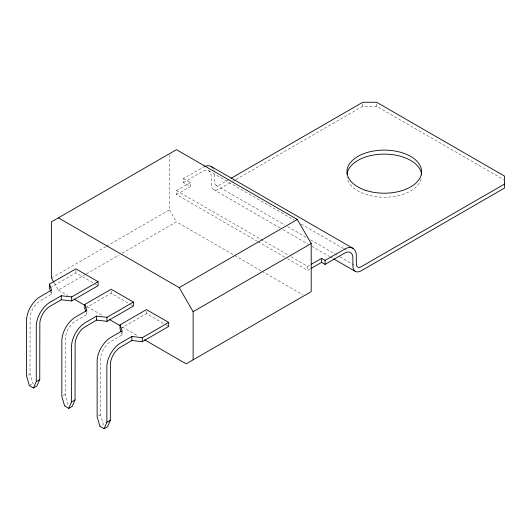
<?xml version="1.0" encoding="UTF-8"?>
<svg xmlns="http://www.w3.org/2000/svg" width="531" height="531" viewBox="0 0 531 531"><rect width="100%" height="100%" fill="white"/><g stroke="black" fill="none" stroke-linecap="round" stroke-linejoin="round"><path stroke-width="0.4" stroke-dasharray="2.65 1.99" d="M183.394 178.555L190.344 182.564L190.344 186.573L183.394 182.564L183.394 178.555L204.389 166.542M183.394 182.564L202.842 171.334A11.788 6.803 -60 0 1 211.179 176.146L211.179 184.171A11.788 6.803 -60 0 0 219.515 188.983L232.405 181.542M257.515 241.399L176.451 194.598L176.451 190.583L190.344 182.564M176.451 194.598L190.344 186.573M51.421 278.012L105.808 246.61M106.525 246.198L169.502 209.838L169.502 155.344M228.934 179.538L218.885 185.279A6.863 3.963 -60 0 1 214.703 182.87L214.657 174.015M233.122 181.124L235.273 179.883M235.99 179.471L362.746 106.286L376.638 106.286L503.733 179.664M50.186 287.709L75.867 272.881L94.511 283.64M54.275 282.963L58.364 290.045L85.557 274.341M86.274 273.93L119.196 254.92M122.057 253.267L176.451 221.865L233.892 255.033M51.553 290.125L51.553 294.134L39.082 301.449A14.722 8.503 -60 0 0 30.121 316.974L30.021 373.943L32.803 383.568L34.19 384.364M85.471 308.08L111.158 293.251L130.513 304.429M86.845 310.496L86.845 314.505L74.373 321.819A14.722 8.503 -60 0 0 65.406 337.344L65.313 394.314L68.087 403.938L64.616 405.943M27.937 375.145L30.021 373.943M120.763 328.45L146.443 313.622L165.805 324.799M29.331 385.572L32.803 383.568M122.13 330.866L122.13 334.882L109.658 342.19A14.722 8.503 -60 0 0 100.691 357.715L100.598 414.684L103.372 424.309L99.901 426.313M63.229 395.515L65.313 394.314M291.234 256.858L307.734 266.383L309.819 265.181M287.643 258.796L307.734 270.392L309.819 269.19M98.514 415.886L100.598 414.684M208.736 170.75L293.902 219.92M301.064 224.055L343.285 248.435M344.002 248.847L347.579 250.911M216.084 185.306L284.789 224.971M287.649 226.624L306.971 237.775M310.549 239.846L339.176 256.373M339.893 256.785L355.637 265.872M213.621 189.567L280.182 227.991M283.043 229.644L308.093 244.107M311.67 246.172L329.559 256.5M330.275 256.918L332.426 258.152M176.451 190.583L288.366 255.199M258.232 241.811L284.775 257.137M234.609 255.444L261.179 270.783M261.896 271.202L302.823 294.831M95.228 284.058L98.096 285.711M131.23 304.84L133.381 306.082M166.522 325.218L168.672 326.459M58.364 290.045L67.696 295.435M87.084 306.626L102.881 315.746M122.269 326.937L138.067 336.057M169.502 209.838L176.451 221.865M121.347 332.625L122.13 334.882M86.321 313.005L86.845 314.505M50.777 291.877L51.553 294.134M376.638 103.884L376.638 106.286M362.746 103.884L362.746 106.286M307.734 266.383L307.734 270.392M146.443 311.219L146.443 313.622M111.158 290.842L111.158 293.251M75.867 270.471L75.867 272.881M213.761 169.435A16.713 9.651 -60 0 1 214.258 170.843M421.189 178.881A37.329 21.552 0 0 1 382.878 197.207A37.329 21.552 0 0 1 347.055 177.274"/><path stroke-width="0.8" d="M33.499 387.975L36.274 381.563L36.274 326.213A19.647 11.343 -60 0 1 50.166 302.152L61.284 295.74L71.698 296.942L98.096 281.702L98.096 285.711L71.698 300.951L61.284 299.75L48.806 307.057A14.722 8.503 -60 0 0 39.845 322.589L39.745 379.552L36.971 385.971L33.499 387.975L29.331 385.572L26.55 375.948L26.55 320.605A19.647 11.343 -60 0 1 40.442 296.537L51.553 290.125L49.469 284.105L75.867 268.865L98.096 281.702M68.784 408.352L71.559 401.934L71.559 346.59A19.647 11.343 -60 0 1 85.451 322.529L96.569 316.111L106.99 317.312L133.381 302.073L133.381 306.082L106.99 321.321L96.569 320.12L84.097 327.435A14.722 8.503 -60 0 0 75.13 342.96L75.037 399.929L72.256 406.341L68.784 408.352L64.616 405.943L61.835 396.318L61.835 340.975A19.647 11.343 -60 0 1 75.727 316.914L86.845 310.496L84.761 304.482L111.158 289.242L133.381 302.073M104.069 428.723L106.85 422.304L106.85 366.961A19.647 11.343 -60 0 1 120.743 342.9L131.854 336.481L142.275 337.683L168.672 322.443L168.672 326.459L142.275 341.698L131.854 340.49L119.382 347.805A14.722 8.503 -60 0 0 110.415 363.33L110.322 420.3L107.541 426.718L104.069 428.723L99.901 426.313L97.127 416.689L97.127 361.345A19.647 11.343 -60 0 1 111.019 337.285L122.13 330.866L120.046 324.853L146.443 309.613L168.672 322.443M231.078 178.297L362.746 102.277L376.638 102.277L504.45 176.066L504.45 188.1L361.219 270.79A11.788 6.803 -60 0 1 352.883 265.978L352.883 257.96A11.788 6.803 -60 0 0 344.546 253.148L325.098 264.378L321.627 262.374L311.206 268.387M58.364 217.856L179.226 287.636L297.314 219.462L311.206 243.523L311.206 291.645L186.175 363.835L144.525 339.787M36.274 381.563L39.745 379.552M193.118 359.826L193.118 311.697L311.206 243.523M71.559 401.934L75.037 399.929M311.206 264.378L321.627 258.358L325.098 260.369L346.093 248.355A16.713 9.651 -60 0 1 356.261 254.23L356.407 264.677A6.863 3.963 -60 0 0 360.582 267.093L504.45 184.091M106.85 422.304L110.322 420.3M211.199 166.488L352.903 248.302M297.314 219.462L176.451 149.682L51.421 221.865L51.421 278.012L53.87 282.26M333.853 258.982L355.325 271.374M74.161 299.165L84.933 305.385M109.346 319.476L120.112 325.695M179.226 287.636L193.118 311.697M121.088 331.868L120.046 328.862L120.046 324.853M85.803 311.498L84.761 308.491L84.761 304.482M50.511 291.127L49.469 288.121L49.469 284.105M325.098 260.369L325.098 264.378M321.627 258.358L321.627 262.374M142.275 337.683L142.275 341.698M131.854 336.481L131.854 340.49M106.99 317.312L106.99 321.321M96.569 316.111L96.569 320.12M71.698 296.942L71.698 300.951M61.284 295.74L61.284 299.75M204.389 166.542A16.713 9.651 -60 0 1 213.077 168.234M347.055 174.062A37.329 21.552 0 0 1 384.982 154.123A37.329 21.552 0 0 1 421.581 174.865M365.613 190.324A37.329 21.552 0 0 0 421.607 171.659A37.329 21.552 0 0 0 365.613 152.994A37.329 21.552 0 0 0 365.613 190.324"/></g></svg>
